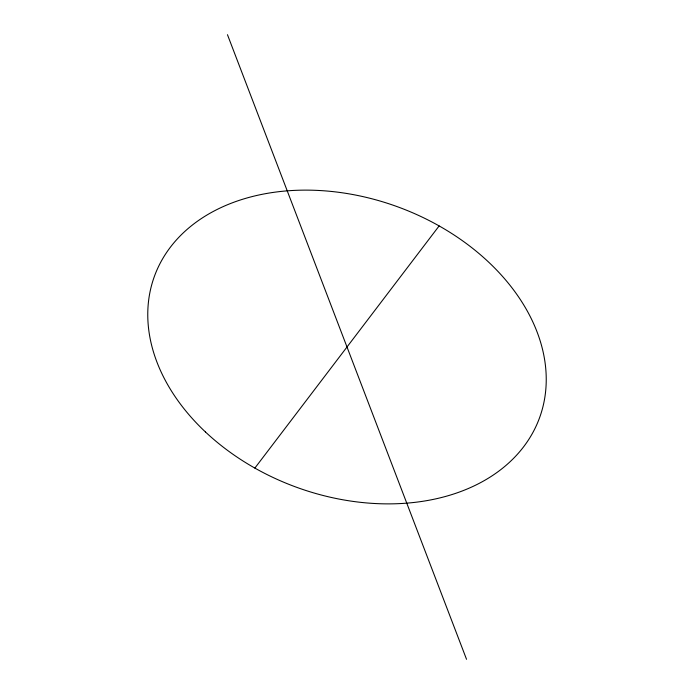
<?xml version="1.0" encoding="UTF-8"?>
<svg xmlns="http://www.w3.org/2000/svg" width="694" height="694" viewBox="0 0 694 694"><rect width="100%" height="100%" fill="white"/><g stroke="black" fill="none" stroke-linecap="round" stroke-linejoin="round"><path stroke-width="1.04" d="M254.863 468.086L439.137 225.914M227.467 34.7L466.533 659.3M205.45 431.963A205.155 149.063 20.3 0 0 539.203 418.734A205.155 149.063 20.3 0 0 296.347 190.312A205.155 149.063 20.3 0 0 205.45 431.963"/></g></svg>
